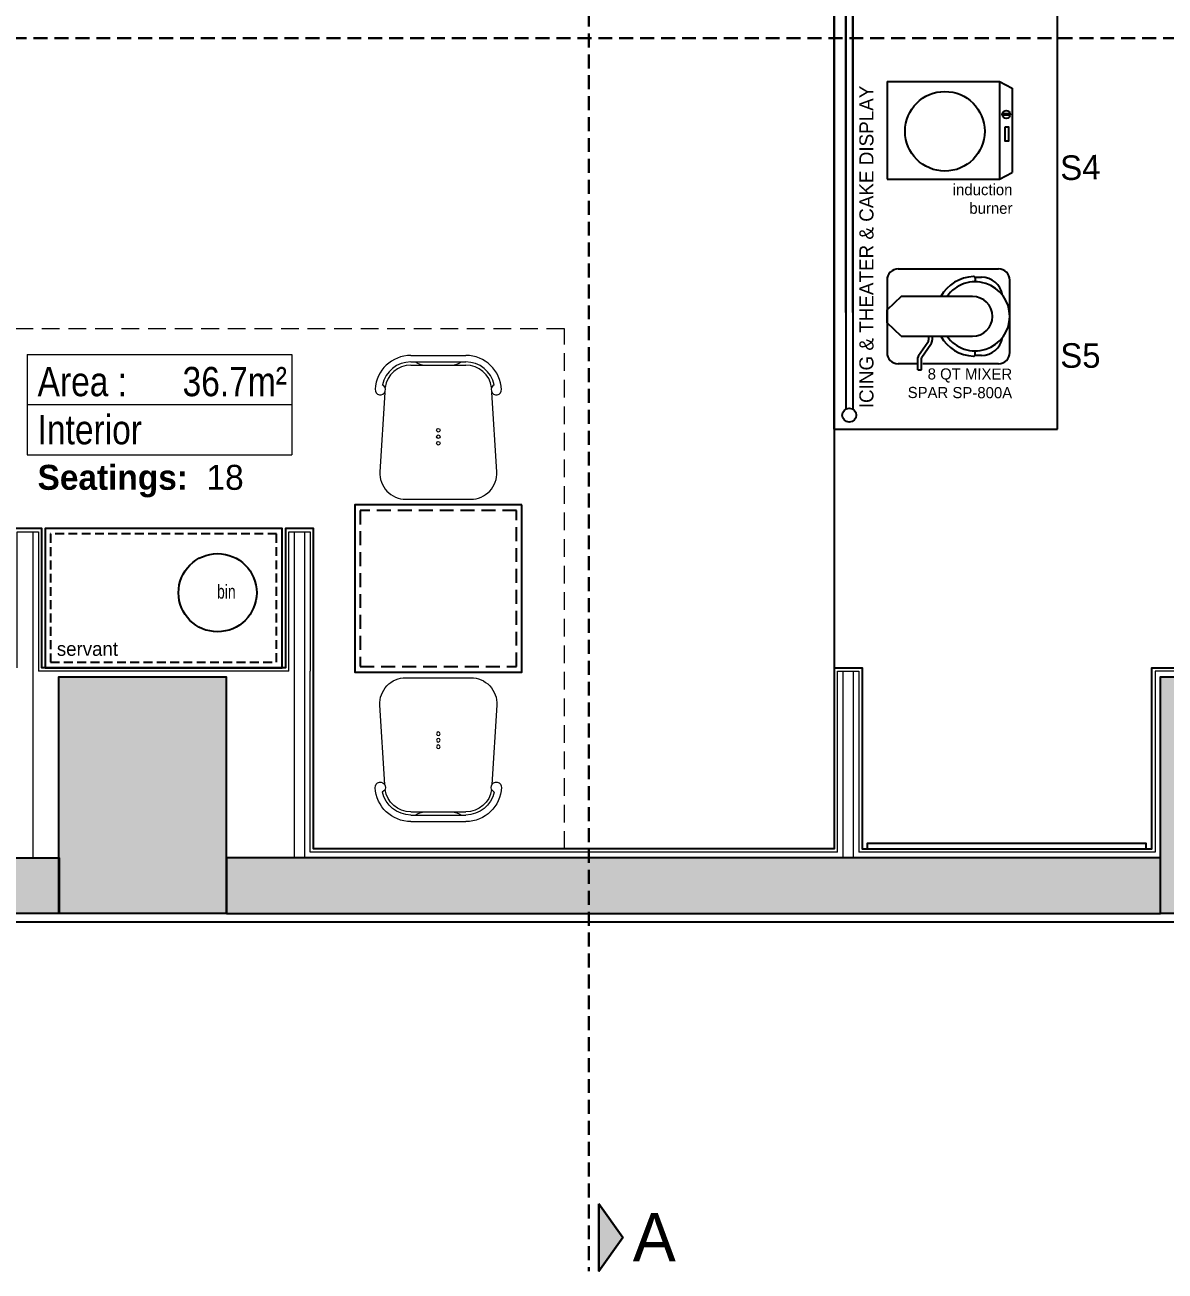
# Model space of a CAD drawing. Header units: millimetres. Extents: x 106699 to 122058, y 158555 to 162844.
# Drawn here: x 119840.6 to 120249.4, y 159641.6 to 160088.5 of the extents above; entities that cross this region are included whole.
import ezdxf
from ezdxf.enums import TextEntityAlignment as Align

# ---------------------------------------------------------------- set-up
doc = ezdxf.new("R2010")
doc.units = ezdxf.units.MM
for name, pattern in [('$0$4+1 daire_(K) TİP A - C BLOK$0$4+1 (K) 1$0$3+1 daire1$0$131121 243C_L00F00(plan)$0$HIDDEN2', [4.7625, 3.175, -1.5875]), ('1+1 TİP C$0$1+1 TİP C$0$A BLOK 2+1 TİP A$0$A BLOK 2+1 TİP A$0$A Blok TİP-6 (2+1)$0$HIDDEN', [9.525, 6.35, -3.175]), ('300_Z4_FCD_F03$0$GESTRICHELT', [0.75, 0.5, -0.25]), ('HIDDEN', [0.375, 0.25, -0.125])]:
    doc.linetypes.add(name, pattern=pattern)
for name, color, linetype in [('0-HSL-WLL', 253, 'Continuous'), ('300_Z4_STR_F03$0$2-SPS-RCN', 2, 'Continuous'), ('S2000-002 Çizgi', 7, 'Continuous')]:
    doc.layers.add(name, color=color, linetype=linetype)
for name, color, linetype, lineweight in [('300_Z4_STR_F03$0$AUDIT_D_220920114151-103', 251, 'Continuous', 5), ('no3_alçıpan kesit', 210, 'Continuous', 20), ('no3_kutu profil gorunus', 8, 'Continuous', 0), ('no3_sandalye', 240, 'Continuous', 18), ('oda poz', 51, 'Continuous', 13)]:
    doc.layers.add(name, color=color, linetype=linetype, lineweight=lineweight)
doc.layers.add('area', color=200, linetype='Continuous', plot=False)
doc.styles.add('ARTUR', font='l_10646.ttf')
doc.styles.add('ATG_ROMANS', font='GOTHIC.TTF', dxfattribs={"width": 0.75})
doc.styles.add('EC', font='ARIALN.TTF')
doc.styles.add('SKTÜRK', font='GOTHIC.TTF', dxfattribs={"height": 11})
doc.styles.get("Standard").update_dxf_attribs({"font": 'arial.ttf'})
doc.styles.add('TAKSİM', font='GOTHIC.TTF', dxfattribs={"height": 20})

# ---------------------------------------------------------------- blocks, each defined once
blk = doc.blocks.new('COLUMN')
at = {"layer": '300_Z4_STR_F03$0$AUDIT_D_220920114151-103', "true_color": 0x303030}
h = blk.add_hatch(color=250, dxfattribs=at)
h.dxf.hatch_style = 1
h.paths.add_polyline_path([(104767.62, 177818.4), (104852.62, 177818.4), (104852.62, 177903.41), (104767.62, 177903.41)])
h.paths.add_polyline_path([(104052.62, 177903.41), (104052.62, 177818.41), (103967.62, 177818.41), (103967.62, 177903.41)])
edge = h.paths.add_edge_path()
edge.add_line((104052.62, 177498.41), (104052.62, 177438.41))
h.paths.add_polyline_path([(103967.62, 177498.41), (104052.62, 177498.41), (104052.62, 177438.41), (103967.62, 177438.41)])
h.paths.add_polyline_path([(104852.62, 177438.41), (104767.62, 177438.41), (104767.62, 177498.41), (104852.62, 177498.41)])
h.paths.add_polyline_path([(104852.62, 177018.41), (104767.62, 177018.41), (104767.62, 177103.41), (104852.62, 177103.41)])
h.paths.add_polyline_path([(103967.62, 176233.41), (103967.62, 176318.41), (104052.62, 176318.41), (104052.62, 176233.41)])
h.paths.add_polyline_path([(103967.62, 177103.41), (104052.62, 177103.41), (104052.62, 177018.41), (103967.62, 177018.41)])
at = {"layer": '300_Z4_STR_F03$0$2-SPS-RCN'}
for points in [[(103967.62, 177498.41), (104052.62, 177498.41), (104052.62, 177438.41), (103967.62, 177438.41)], [(103967.62, 177103.41), (104052.62, 177103.41), (104052.62, 177018.41), (103967.62, 177018.41)]]:
    blk.add_lwpolyline(points, close=True, dxfattribs=at)
blk = doc.blocks.new('A$C9d205e2b')
at = {"color": 4}
blk.add_lwpolyline([(0, 85), (0, 0), (50, 0), (50, 85)], close=True, dxfattribs=at)
at = {"color": 4, "linetype": '$0$4+1 daire_(K) TİP A - C BLOK$0$4+1 (K) 1$0$3+1 daire1$0$131121 243C_L00F00(plan)$0$HIDDEN2'}
blk.add_lwpolyline([(2, 83), (2, 2), (48, 2), (48, 83)], close=True, dxfattribs=at)
at = {"color": 4}
blk.add_circle((26.92, 23.14), 14.02, dxfattribs=at)
at = {"color": 4, "insert": (9.28, 80.77), "char_height": 5, "width": 76.8983, "attachment_point": 1, "rotation": 270}
blk.add_mtext('{\\fManrope Light|b0|i0|c0|p2;servant}', dxfattribs=at)
at = {"color": 4, "insert": (27.26, 20), "char_height": 5, "attachment_point": 5, "rotation": 270, "style": 'ATG_ROMANS'}
blk.add_mtext('\\A1;{\\fManrope Light|b0|i0|c0|p2;bin}', dxfattribs=at)
blk = doc.blocks.new('gri tolix')
at = {"layer": 'no3_sandalye', "color": 35}
for p, q in [((32456.96, 11388.09), (32476.65, 11388.09)), ((32456.96, 11385.75), (32476.65, 11385.75)), ((32456.96, 11384.63), (32476.65, 11384.63)), ((32447.57, 11374.79), (32445.84, 11346.35)), ((32487.76, 11346.35), (32486.03, 11374.79)), ((32455.17, 11336.49), (32478.43, 11336.49))]:
    blk.add_line(p, q, dxfattribs=at)
for centre in [(32466.8, 11361.26), (32466.8, 11358.92), (32466.8, 11356.59)]:
    blk.add_circle(centre, 0.654, dxfattribs=at)
for centre, radius, start, end in [((32456.96, 11375.28), 12.81, 90, 176.9521), ((32456.96, 11375.28), 10.47, 90, 167.7747), ((32456.96, 11375.28), 9.35, 90, 172.1616), ((32462.33, 11391.88), 7.25, 237.668, 268.4154), ((32471.28, 11391.88), 7.25, 271.5846, 302.332), ((32476.65, 11375.28), 12.81, 2.2784, 90), ((32476.65, 11375.28), 10.47, 12.2253, 90), ((32476.65, 11375.28), 9.35, 7.8384, 90), ((32446.01, 11375.79), 1.85, 174.6737, 67.3294), ((32487.59, 11375.79), 1.85, 112.6706, 5.3263), ((32455.17, 11345.84), 9.35, 176.8779, 270), ((32478.43, 11345.84), 9.35, 270, 3.1221)]:
    blk.add_arc(centre, radius, start, end, dxfattribs=at)
blk = doc.blocks.new('*U24')
for p, q in [((-300, 0), (16.3, 0)), ((-300, 0), (-300, -120)), ((16.3, 0), (16.3, -120)), ((-300, -60), (16.3, -60)), ((-300, -120), (16.3, -120))]:
    blk.add_line(p, q)
at = {"style": 'EC'}
blk.add_text('m² ', height=35, dxfattribs=at).set_placement((-36.2, -50))
at = {"linetype": 'ByBlock', "insert": (25, -275), "char_height": 50, "attachment_point": 7, "style": 'ARTUR'}
blk.add_mtext('\\A1;', dxfattribs=at)
at = {"style": 'EC'}
for tag, p in [('ROOMNO', (-287.5, -50)), ('ROOMNAME', (-287.5, -107.5))]:
    blk.add_attdef(tag, p, '', height=35, dxfattribs=at)
blk.add_attdef('BRUT', text='', height=35, dxfattribs=at).set_placement((-36.2, -50), align=Align.RIGHT)

msp = doc.modelspace()

# ---------------------------------------------------------------- hatches: boundary and pattern name
at = {"layer": '0-HSL-WLL', "true_color": 0x7a7a7a}
h = msp.add_hatch(color=8, dxfattribs=at)
h.dxf.hatch_style = 1
h.paths.add_polyline_path([(119472.81, 160910.9), (119447.81, 160910.9), (119447.81, 160654.78), (119472.8, 160654.78), (119472.8, 160674.78), (119472.8, 160674.78), (119472.8, 160654.78), (120726.19, 160654.78), (120726.19, 160127.9), (121089.55, 160127.9), (121089.55, 160147.9), (120746.19, 160147.9), (120746.19, 160674.78), (119472.8, 160674.78), (119472.8, 160654.82), (119472.8, 160654.78), (119472.8, 160674.78)])
h.paths.add_polyline_path([(119472.81, 160569.78), (119447.81, 160569.78), (119447.81, 160351.53), (119447.81, 160281.65), (119472.81, 160281.65)], flags=17)
h.paths.add_polyline_path([(121032.82, 159769.78), (121032.82, 159789.78), (120332.82, 159789.78), (120332.82, 159769.78)])
h.paths.add_polyline_path([(119912.82, 159789.78), (119912.82, 159769.78), (120247.82, 159769.78), (120247.82, 159789.78)])
h.paths.add_polyline_path([(119852.82, 159769.78), (119852.82, 159789.78), (119532.82, 159789.78), (119532.82, 159769.78)])
at = {"layer": '300_Z4_STR_F03$0$AUDIT_D_220920114151-103', "linetype": 'HIDDEN', "lineweight": 30, "ltscale": 10, "true_color": 0xae1ea2}
h = msp.add_hatch(color=214, dxfattribs=at)
h.dxf.hatch_style = 1
h.paths.add_polyline_path([(120046.44, 159665.64), (120046.44, 159641.58), (120055.04, 159653.61)])

# ---------------------------------------------------------------- linework, layer by layer
at = {"color": 4}
for p, q in [((120130.81, 159943.58), (120130.81, 160213.58)), ((120210.81, 159943.58), (120210.81, 160213.58)), ((120134.94, 160207.42), (120134.94, 159989.75)), ((120137.44, 160207.42), (120137.44, 159989.75)), ((120134.94, 159985.42), (120134.94, 160191.75)), ((120137.44, 159985.42), (120137.44, 160191.75)), ((120134.94, 160187.42), (120134.94, 159950.75)), ((120137.44, 160187.42), (120137.44, 159950.75)), ((120130.81, 159943.58), (120210.81, 159943.58))]:
    msp.add_line(p, q, dxfattribs=at)
at = {"color": 4, "elevation": -0.56}
msp.add_lwpolyline([(120018.82, 159916.42), (119958.85, 159916.42), (119958.85, 159856.42), (120018.82, 159856.42)], close=True, dxfattribs=at)
at = {"color": 4}
msp.add_lwpolyline([(120142.62, 159792.98), (120242.62, 159792.98), (120242.62, 159794.98), (120142.62, 159794.98)], close=True, dxfattribs=at)
msp.add_circle((120136.19, 159948.58), 2.5, dxfattribs=at)
at = {"layer": '300_Z4_STR_F03$0$2-SPS-RCN'}
for points in [[(121098.81, 159857.78), (121120.82, 159857.78), (121120.82, 159766.78), (119475.7, 159766.78)], [(119852.82, 159769.78), (119532.82, 159769.78), (119532.82, 159789.78), (119852.82, 159789.78), (119852.82, 159769.78)], [(119912.82, 159769.78), (120247.82, 159769.78), (120247.82, 159789.78), (119912.82, 159789.78), (119912.82, 159769.78)]]:
    msp.add_lwpolyline(points, dxfattribs=at)
at = {"layer": '300_Z4_STR_F03$0$AUDIT_D_220920114151-103', "color": 214, "linetype": 'HIDDEN', "lineweight": 30, "ltscale": 20, "true_color": 0xae1ea2}
for p, q in [((120042.81, 160797.97), (120042.81, 159641.58)), ((121176.21, 160083.83), (119056.41, 160083.83))]:
    msp.add_line(p, q, dxfattribs=at)
at = {"layer": '300_Z4_STR_F03$0$AUDIT_D_220920114151-103', "color": 214, "lineweight": 30, "ltscale": 10, "true_color": 0xae1ea2}
msp.add_lwpolyline([(120046.44, 159665.64), (120046.44, 159641.58), (120055.04, 159653.61), (120046.44, 159665.64)], dxfattribs=at)
at = {"layer": 'area'}
for points in [[(120396.02, 159989.58), (120396.02, 160441.58), (120326.02, 160441.58), (120326.02, 160566.58), (120244.62, 160566.58), (120244.62, 160651.58), (119916.02, 160651.58), (119916.02, 160566.58), (119849.62, 160566.58), (119849.62, 160651.58), (119536.02, 160651.58), (119536.02, 160566.58), (119475.81, 160566.58), (119475.81, 160371.6), (120130.81, 160371.58), (120130.81, 159857.99), (120140.81, 159857.98), (120140.81, 159792.98), (120244.62, 159792.98), (120244.62, 159857.98), (120326.02, 159857.97), (120326.02, 159977.98), (120396.02, 159977.98)], [(119475.84, 159857.78), (119475.81, 160371.6), (120130.81, 160371.6), (120130.81, 160057.26), (120130.81, 160057.26), (120130.81, 159989.58), (120130.81, 159989.58), (120130.81, 159857.98), (120130.81, 159857.98), (120130.81, 159792.98), (119944.02, 159792.98), (119944.02, 159907.98), (119934.02, 159907.98), (119934.02, 159857.98), (119846.62, 159857.98), (119846.62, 159907.98), (119836.62, 159907.98), (119836.62, 159792.98), (119536.02, 159792.98), (119535.78, 159857.99), (119475.84, 159857.78)]]:
    msp.add_lwpolyline(points, dxfattribs=at)
at = {"layer": 'no3_alçıpan kesit'}
for points in [[(119836.62, 159857.98), (119836.62, 159907.98), (119846.62, 159907.98), (119846.62, 159857.98)], [(119934.02, 159857.98), (119934.02, 159907.98), (119944.02, 159907.98), (119944.02, 159857.98)], [(119837.82, 159857.98), (119837.82, 159906.78), (119845.42, 159906.78), (119845.42, 159856.78)], [(119935.22, 159856.78), (119935.22, 159906.78), (119942.82, 159906.78), (119942.82, 159856.78)], [(119935.22, 159856.78), (119845.42, 159856.78)], [(119934.02, 159857.98), (119846.62, 159857.98)], [(120132.01, 159791.78), (119942.82, 159791.78), (119942.82, 159856.78)], [(120130.81, 159792.98), (119944.02, 159792.98), (119944.02, 159857.98)], [(120130.81, 159792.98), (120130.81, 159857.98), (120140.81, 159857.98), (120140.81, 159792.98)], [(120132.01, 159791.78), (120132.01, 159856.78), (120139.61, 159856.78), (120139.61, 159791.78)], [(120589.19, 159791.78), (120334.82, 159791.78), (120334.82, 159856.78), (120245.82, 159856.78), (120245.82, 159791.78), (120139.61, 159791.78)], [(120587.99, 159792.98), (120336.02, 159792.98), (120336.02, 159857.98), (120244.62, 159857.98), (120244.62, 159792.98), (120140.81, 159792.98)]]:
    msp.add_lwpolyline(points, dxfattribs=at)
at = {"layer": 'no3_kutu profil gorunus', "linetype": '1+1 TİP C$0$1+1 TİP C$0$A BLOK 2+1 TİP A$0$A BLOK 2+1 TİP A$0$A Blok TİP-6 (2+1)$0$HIDDEN'}
msp.add_lwpolyline([(120034.02, 159792.98), (120034.02, 159979.58), (119536.02, 159979.58), (119536.02, 159857.99)], dxfattribs=at)
at = {"layer": 'no3_kutu profil gorunus'}
for points in [[(119843.42, 159906.78), (119843.42, 159789.78)], [(119937.22, 159789.78), (119937.22, 159906.78)], [(119940.82, 159906.78), (119940.82, 159789.78)], [(120134.01, 159789.78), (120134.01, 159856.78)], [(120137.61, 159856.78), (120137.61, 159789.78)]]:
    msp.add_lwpolyline(points, dxfattribs=at)
at = {"layer": 'S2000-002 Çizgi', "color": 8, "true_color": 0x7a7a7a}
for p, q in [((120149.81, 160068.28), (120190.09, 160068.28)), ((120149.81, 160068.28), (120149.81, 160033.18)), ((120190.09, 160068.28), (120190.09, 160033.18)), ((120190.09, 160068.28), (120194.61, 160065.81)), ((120194.61, 160065.81), (120194.61, 160035.65)), ((120193.47, 160056.69), (120191.46, 160056.69)), ((120191.46, 160056.69), (120191.46, 160056.19)), ((120193.47, 160056.19), (120191.46, 160056.19)), ((120193.47, 160056.69), (120193.47, 160056.19)), ((120149.81, 160033.18), (120190.09, 160033.18)), ((120190.09, 160033.18), (120194.61, 160035.65)), ((120153.73, 160001.02), (120189.73, 160001.01)), ((120181.19, 159998.07), (120183.57, 159998.07)), ((120181.35, 159997.66), (120181.35, 159996.87)), ((120149.73, 159997.02), (120149.73, 159971.02)), ((120193.73, 159971.02), (120193.73, 159997.01)), ((120154.81, 159991.17), (120149.73, 159986.41)), ((120180.39, 159991.17), (120154.81, 159991.17)), ((120149.73, 159981.64), (120149.73, 159986.41)), ((120154.8, 159976.88), (120149.73, 159981.64)), ((120154.8, 159976.88), (120180.39, 159976.87)), ((120161.05, 159969.98), (120164.4, 159974.77)), ((120164.63, 159976.87), (120164.63, 159975.49)), ((120165.9, 159976.87), (120165.9, 159975.49)), ((120162.21, 159969.42), (120165.44, 159974.04)), ((120181.35, 159970.39), (120181.35, 159971.18)), ((120161.05, 159967.02), (120153.73, 159967.02)), ((120160.82, 159964.81), (120160.82, 159969.25)), ((120162.09, 159964.81), (120162.09, 159969.05)), ((120189.73, 159967.02), (120162.6, 159967.02)), ((120183.57, 159969.97), (120181.19, 159969.97)), ((120160.82, 159964.81), (120162.09, 159964.81))]:
    msp.add_line(p, q, dxfattribs=at)
at = {"layer": 'S2000-002 Çizgi', "color": 8, "true_color": 0x7a7a7a, "elevation": 0}
msp.add_lwpolyline([(120191.92, 160051.84), (120191.92, 160046.95), (120193.35, 160046.95), (120193.35, 160051.84)], close=True, dxfattribs=at)
at = {"layer": 'S2000-002 Çizgi', "color": 8, "linetype": '300_Z4_FCD_F03$0$GESTRICHELT', "ltscale": 10, "true_color": 0x7a7a7a, "elevation": -0.56}
msp.add_lwpolyline([(120016.82, 159914.42), (119960.85, 159914.42), (119960.85, 159858.42), (120016.82, 159858.42)], close=True, dxfattribs=at)
at = {"layer": 'S2000-002 Çizgi', "color": 8, "true_color": 0x7a7a7a}
for centre, radius in [((120170.48, 160050.39, 0), 14.28), ((120192.47, 160056.44, 0), 1.42)]:
    msp.add_circle(centre, radius, dxfattribs=at)
for centre, radius, start, end in [((120153.73, 159997.02), 4, 89.9865, 180), ((120181.35, 159984.02), 14.29, 92.6659, 150), ((120180.71, 159997.66), 0.635, 0, 92.6659), ((120183.57, 159990.45), 7.62, 9.1276, 90), ((120189.73, 159997.01), 4, 0, 89.9865), ((120181.35, 159984.02), 12.38, 0, 144.7656), ((120180.71, 159996.87), 0.635, 313.2956, 0), ((120180.39, 159984.02), 7.14, 270, 90), ((120181.35, 159984.02), 12.38, 215.284, 0), ((120163.36, 159975.49), 1.27, 325, 0), ((120163.36, 159975.49), 2.54, 325, 0), ((120181.35, 159984.02), 14.29, 210.0405, 267.3341), ((120183.57, 159977.59), 7.62, 270, 350.8724), ((120153.73, 159971.02), 4, 180, 269.9567), ((120180.71, 159970.39), 0.635, 267.3341, 360), ((120180.71, 159971.18), 0.635, 0, 46.7044), ((120189.73, 159971.02), 4, 270, 0), ((120162.09, 159969.25), 1.27, 145, 180), ((120162.73, 159969.05), 0.635, 145, 180)]:
    msp.add_arc(centre, radius, start, end, dxfattribs=at)

# ---------------------------------------------------------------- block references
at = {"rotation": 90}
for name, p in [('COLUMN', (297351.22, 55802.16)), ('A$C9d205e2b', (119932.82, 159857.98))]:
    msp.add_blockref(name, p, dxfattribs=at)
msp.add_blockref('gri tolix', (87522.03, 148581.93, -0.56))
at = {"xscale": -1, "rotation": 180}
msp.add_blockref('gri tolix', (87522.03, 171190.91, -0.56), dxfattribs=at)
at = {"layer": 'oda poz', "xscale": 0.3000000000000001, "yscale": 0.3000000000000001, "zscale": 0.3000000000000001}
msp.add_blockref('*U24', (119931.39, 159970.38), dxfattribs=at).add_auto_attribs({'ROOMNO': 'Area :', 'ROOMNAME': 'Interior', 'BRUT': '36.7'})

# ---------------------------------------------------------------- texts
at = {"color": 4, "insert": (120144.93, 159951.08, 0), "char_height": 5.0545, "width": 142.9634, "attachment_point": 7, "rotation": 90}
msp.add_mtext('{\\fManrope Light|b0|i0|c162|p2;ICING & THEATER & CAKE DISPLAY}', dxfattribs=at)
at = {"insert": (120219.02, 160037.36), "char_height": 8.82, "width": 48.0583, "attachment_point": 5, "rotation": 1.2926, "style": 'SKTÜRK'}
msp.add_mtext('S4', dxfattribs=at)
at = {"insert": (120219.06, 159969.92), "char_height": 8.82, "width": 48.0583, "attachment_point": 5, "style": 'SKTÜRK'}
msp.add_mtext('S5', dxfattribs=at)
at = {"color": 8, "true_color": 0x757575, "insert": (119919.04, 159930.76), "char_height": 8.96, "attachment_point": 3}
msp.add_mtext_dynamic_manual_height_columns('{\\fManrope SemiBold|b0|i0|c162|p2;Seatings:\\fManrope Light|b0|i0|c162|p2;  18}', width=120.2992, gutter_width=63.71, heights=[9.15], dxfattribs=at)
at = {"layer": '300_Z4_STR_F03$0$AUDIT_D_220920114151-103', "color": 214, "linetype": 'HIDDEN', "lineweight": 30, "ltscale": 10, "true_color": 0xae1ea2, "style": 'TAKSİM'}
msp.add_text('A', height=17.28, dxfattribs=at).set_placement((120066.27, 159645.09, -0.03), align=Align.CENTER)
at = {"layer": 'S2000-002 Çizgi', "color": 8, "true_color": 0x7a7a7a, "char_height": 4, "attachment_point": 3}
for s, insert, width, rotation in [('{\\fManrope Light|b0|i0|c0|p2;induction\\Pburner}', (120194.69, 160031.47), 105.5846, 359.991), ('{\\fManrope Light|b0|i0|c0|p2;8 QT MIXER\\PSPAR SP-800A}', (120194.61, 159965.29, -8.86), 46.5331, 359.8409)]:
    msp.add_mtext(s, dxfattribs=dict(at, insert=insert, width=width, rotation=rotation))

doc.saveas('drawing.dxf')
